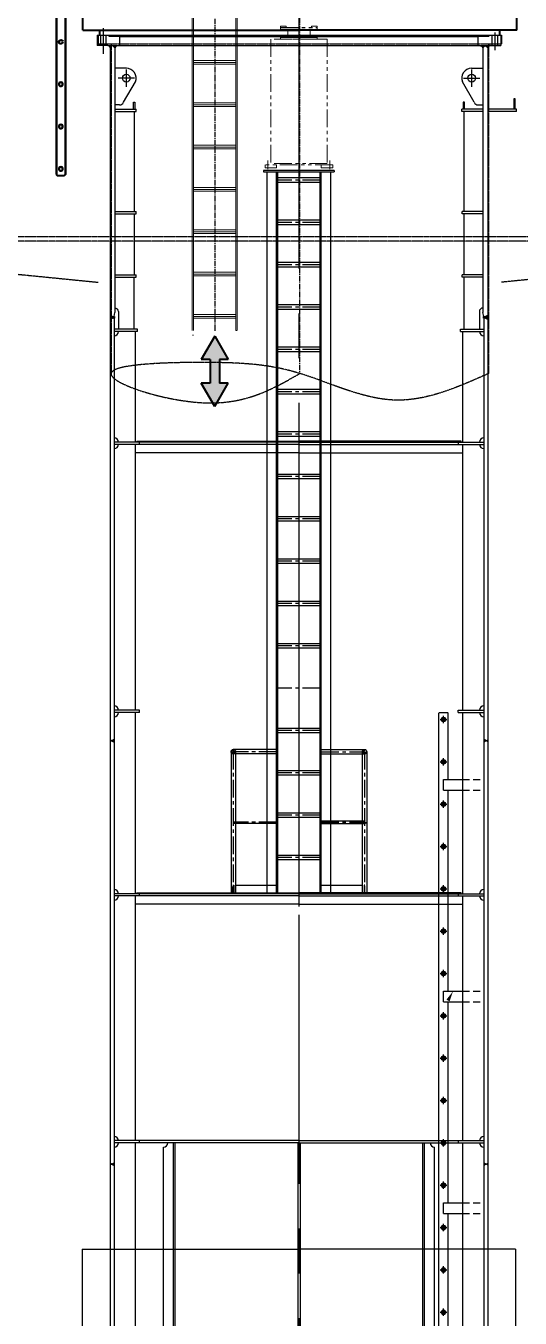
# Model space of a CAD drawing. Header units: millimetres. Extents: x -1838618 to -1600818, y -1770412 to -1553248.
# Drawn here: x -1745239 to -1741737, y -1646338 to -1637180 of the extents above; entities that cross this region are included whole.
import ezdxf

# ---------------------------------------------------------------- set-up
doc = ezdxf.new("R2010")
doc.units = ezdxf.units.MM
doc.header["$LTSCALE"] = 100
for name, pattern in [('CENTER2', [28.575, 19.05, -3.175, 3.175, -3.175]), ('DASHED', [0.75, 0.5, -0.25]), ('F', [0.75, 0.5, -0.25]), ('G', [2, 1.25, -0.25, 0.25, -0.25]), ('PHANTOM', [2.5, 1.25, -0.25, 0.25, -0.25, 0.25, -0.25])]:
    doc.linetypes.add(name, pattern=pattern)
for name, color, linetype in [('01', 3, 'Continuous'), ('02', 7, 'Continuous'), ('03', 2, 'F'), ('04', 2, 'F'), ('05', 1, 'G'), ('08', 7, 'Continuous'), ('CENTER', 6, 'CENTER2'), ('TEXT', 2, 'Continuous'), ('View_0_PV', 7, 'Continuous')]:
    doc.layers.add(name, color=color, linetype=linetype)
for name, color, linetype, lineweight in [('Dashed', 8, 'DASHED', 20), ('houxj', 170, 'PHANTOM', 18), ('Object', 4, 'Continuous', 40), ('Phantom', 7, 'PHANTOM', 25)]:
    doc.layers.add(name, color=color, linetype=linetype, lineweight=lineweight)

# ---------------------------------------------------------------- blocks, each defined once
blk = doc.blocks.new('A$C271625B8')
at = {"ltscale": 0.02}
blk.add_hatch(color=31, dxfattribs=at).paths.add_polyline_path([(-596.6, 8866.4), (-500.4, 8699.8), (-563.2, 8699.8), (-563.2, 8533.1), (-500.4, 8533.1), (-596.6, 8366.4), (-692.8, 8533.1), (-629.9, 8533.1), (-629.9, 8699.8), (-692.8, 8699.8)], flags=0)
at = {"layer": '02'}
h = blk.add_hatch(color=31, dxfattribs=at)
h.paths.add_polyline_path([(-1328.3, 5999.4), (-1337.7, 6004.8), (-1337.7, 5994)])
h.paths.add_polyline_path([(-1309.7, 6009.4), (-1327.1, 5999.4), (-1309.7, 5989.3)])
h = blk.add_hatch(color=31, dxfattribs=at)
h.paths.add_polyline_path([(1327.1, 5999.4), (1309.7, 6009.4), (1309.7, 5989.3)])
h.paths.add_polyline_path([(1337.7, 6004.8), (1328.3, 5999.4), (1337.7, 5994)])
h = blk.add_hatch(color=31, dxfattribs=at)
h.paths.add_polyline_path([(-1337.7, 3004.8), (-1337.7, 2999.4), (-1328.3, 2999.4)])
h.paths.add_polyline_path([(-1337.7, 2999.4), (-1337.7, 2994), (-1328.3, 2999.4)])
h.paths.add_polyline_path([(-1309.7, 2999.4), (-1309.7, 3009.4), (-1327.1, 2999.4)])
h.paths.add_polyline_path([(-1309.7, 2989.3), (-1309.7, 2999.4), (-1327.1, 2999.4)])
h = blk.add_hatch(color=31, dxfattribs=at)
h.paths.add_polyline_path([(1309.7, 3009.4), (1309.7, 2999.4), (1327.1, 2999.4)])
h.paths.add_polyline_path([(1327.1, 2999.4), (1309.7, 2999.4), (1309.7, 2989.3)])
h.paths.add_polyline_path([(1337.7, 3004.8), (1328.3, 2999.4), (1337.7, 2999.4)])
h.paths.add_polyline_path([(1337.7, 2999.4), (1328.3, 2999.4), (1337.7, 2994)])
at = {"layer": '08'}
h = blk.add_hatch(color=31, dxfattribs=at)
h.paths.add_polyline_path([(-1337.7, 10910.6), (-1324.9, 10923.4), (-1347, 10923.4)])
h.paths.add_polyline_path([(-1303.7, 10908.9), (-1294.3, 10923.4), (-1318.1, 10923.4)])
h = blk.add_hatch(color=31, dxfattribs=at)
h.paths.add_polyline_path([(1303.7, 10908.9), (1318.1, 10923.4), (1294.3, 10923.4)])
h.paths.add_polyline_path([(1337.7, 10910.6), (1347, 10923.4), (1324.9, 10923.4)])
at = {"layer": 'View_0_PV', "linetype": 'Continuous', "lineweight": 50}
for points in [[(-1309.7, 9005.4), (-1316.7, 9000.5), (-1318.7, 9000.5), (-1337.7, 9009.3), (-1337.7, 8989.6), (-1318.7, 8998.5), (-1316.7, 8998.5), (-1309.7, 8993.6)], [(1309.7, 9005.3), (1316.7, 9000.4), (1318.7, 9000.4), (1337.7, 9009.3), (1337.7, 8989.6), (1318.7, 8998.4), (1316.7, 8998.4), (1309.7, 8993.5)]]:
    blk.add_hatch(color=31, dxfattribs=at).paths.add_polyline_path(points)
at = {"layer": '01', "color": 31}
for p, q in [((-1407, 10999.4), (-1407, 10925.4)), ((-1368, 10999.4), (-1368, 10925.4)), ((1368, 10999.4), (1368, 10925.4)), ((1407, 10999.4), (1407, 10925.4)), ((-1221.7, 10764.4), (-1301.7, 10764.4)), ((1223.7, 10764.4), (1303.7, 10764.4)), ((-1242.8, 10522.9), (-1159, 10667.6)), ((1242.8, 10522.9), (1159, 10667.6)), ((-1270.5, 10504.4), (-1303.7, 10504.4)), ((-1303.7, 10473.4), (-1153.7, 10473.4)), ((-1303.7, 10457.4), (-1153.7, 10457.4)), ((-1172.7, 10523.4), (-1163.7, 10523.4)), ((-1172.7, 10473.4), (-1172.7, 10523.4)), ((-1168.7, 10457.4), (-1168.7, 9749.4)), ((-1163.7, 10523.4), (-1163.7, 10473.4)), ((-1153.7, 10457.4), (-1153.7, 10473.4)), ((1303.7, 10473.4), (1153.7, 10473.4)), ((1153.7, 10457.4), (1153.7, 10473.4)), ((1303.7, 10457.4), (1153.7, 10457.4)), ((1163.7, 10523.4), (1163.7, 10473.4)), ((1172.7, 10523.4), (1163.7, 10523.4)), ((1168.7, 10457.4), (1168.7, 9749.4)), ((1172.7, 10473.4), (1172.7, 10523.4)), ((1270.5, 10504.4), (1303.7, 10504.4)), ((250, 10039.4), (-250, 10039.4)), ((-250, 10039.4), (-250, 10029.4)), ((-250, 10029.4), (250, 10029.4)), ((-225.2, 6729.8), (-225.2, 10029.4)), ((-158, 6729.8), (-158, 10029.4)), ((-150, 6729.8), (-150, 10029.4)), ((150, 9986.9), (-150, 9986.9)), ((150, 6729.8), (150, 10029.4)), ((158, 6729.8), (158, 10029.4)), ((225.2, 6729.8), (225.2, 10029.4)), ((250, 10039.4), (250, 10029.4)), ((150, 9955.8), (-150, 9955.8)), ((-1303.7, 9749.4), (-1153.7, 9749.4)), ((-1303.7, 9733.4), (-1153.7, 9733.4)), ((-1168.7, 9733.4), (-1168.7, 9299.4)), ((-1153.7, 9733.4), (-1153.7, 9749.4)), ((1303.7, 9749.4), (1157.7, 9749.4)), ((1157.7, 9733.4), (1157.7, 9749.4)), ((1303.7, 9733.4), (1157.7, 9733.4)), ((1168.7, 9733.4), (1168.7, 9299.4)), ((150, 9686.9), (-150, 9686.9)), ((150, 9655.8), (-150, 9655.8)), ((150, 9386.9), (-150, 9386.9)), ((150, 9355.8), (-150, 9355.8)), ((-1303.7, 9299.4), (-1153.7, 9299.4)), ((-1303.7, 9283.4), (-1153.7, 9283.4)), ((-1168.7, 8915.4), (-1168.7, 9283.4)), ((-1153.7, 9283.4), (-1153.7, 9299.4)), ((1303.7, 9299.4), (1157.7, 9299.4)), ((1157.7, 9283.4), (1157.7, 9299.4)), ((1303.7, 9283.4), (1157.7, 9283.4)), ((1168.7, 9283.4), (1168.7, 8915.4)), ((150, 9086.9), (-150, 9086.9)), ((-1279.7, 9040.4), (-1279.7, 8915.4)), ((150, 9055.8), (-150, 9055.8)), ((1278.7, 9040.4), (1278.7, 8915.4)), ((-1144.7, 8915.4), (-1309.7, 8915.4)), ((-1144.7, 8899.4), (-1309.7, 8899.4)), ((-1159.7, 8899.4), (-1159.7, 8115.4)), ((-1144.7, 8899.4), (-1144.7, 8915.4)), ((1144.7, 8915.4), (1309.7, 8915.4)), ((1144.7, 8899.4), (1144.7, 8915.4)), ((1144.7, 8899.4), (1309.7, 8899.4)), ((1159.7, 8899.4), (1159.7, 8115.4)), ((150, 8786.9), (-150, 8786.9)), ((150, 8755.8), (-150, 8755.8)), ((150, 8486.9), (-150, 8486.9)), ((150, 8455.8), (-150, 8455.8)), ((150, 8186.9), (-150, 8186.9)), ((150, 8155.8), (-150, 8155.8)), ((0, 8115.4), (-1309.7, 8115.4)), ((0, 8099.4), (-1309.7, 8099.4)), ((-1159.7, 8099.4), (-1159.7, 6729.8)), ((-1149.7, 8121.4), (-1149.7, 8115.4)), ((-1149.7, 8121.4), (0, 8121.4)), ((-1129.7, 8099.4), (-1129.7, 8115.4)), ((1149.7, 8121.4), (0, 8121.4)), ((0, 8115.4), (1309.7, 8115.4)), ((0, 8099.4), (1309.7, 8099.4)), ((1129.7, 8099.4), (1129.7, 8115.4)), ((1149.7, 8115.4), (1149.7, 8121.4)), ((1159.7, 8099.4), (1159.7, 6729.8)), ((0, 8040.4), (-1159.7, 8040.4)), ((0, 8040.4), (1159.7, 8040.4)), ((150, 7886.9), (-150, 7886.9)), ((150, 7855.8), (-150, 7855.8)), ((150, 7586.9), (-150, 7586.9)), ((150, 7555.8), (-150, 7555.8)), ((150, 7286.9), (-150, 7286.9)), ((150, 7255.8), (-150, 7255.8)), ((150, 6986.9), (-150, 6986.9)), ((150, 6955.8), (-150, 6955.8)), ((-1159.7, 6729.8), (-1159.7, 6673.7)), ((-225.2, 6673.7), (-225.2, 6729.8)), ((-158, 6673.7), (-158, 6729.8)), ((-150, 6673.7), (-150, 6729.8)), ((150, 6686.9), (-150, 6686.9)), ((150, 6673.7), (150, 6729.8)), ((158, 6673.7), (158, 6729.8)), ((225.2, 6673.7), (225.2, 6729.8)), ((1159.7, 6729.8), (1159.7, 6673.7)), ((-1159.7, 6673.7), (-1159.7, 6215.4)), ((-225.2, 5289), (-225.2, 6673.7)), ((-158, 5289), (-158, 6673.7)), ((-150, 5289), (-150, 6673.7)), ((150, 6655.8), (-150, 6655.8)), ((150, 5289), (150, 6673.7)), ((158, 5289), (158, 6673.7)), ((225.2, 5289), (225.2, 6673.7)), ((1159.7, 6673.7), (1159.7, 6215.4)), ((-1129.7, 6215.4), (-1309.7, 6215.4)), ((-1129.7, 6199.4), (-1309.7, 6199.4)), ((-1159.7, 6199.4), (-1159.7, 5289)), ((-1129.7, 6199.4), (-1129.7, 6215.4)), ((997.2, 6199.4), (992.2, 6194.4)), ((992.2, 2981.9), (992.2, 6194.4)), ((997.2, 6199.4), (1052.2, 6199.4)), ((1052.2, 6199.4), (1057.2, 6194.4)), ((1057.2, 5724.4), (1057.2, 6194.4)), ((1127.7, 6215.4), (1309.7, 6215.4)), ((1127.7, 6199.4), (1127.7, 6215.4)), ((1127.7, 6199.4), (1309.7, 6199.4)), ((1159.7, 6199.4), (1159.7, 5289)), ((150, 6086.9), (-150, 6086.9)), ((150, 6055.8), (-150, 6055.8)), ((-1328.3, 5999.4), (-1337.7, 6004.8)), ((-1328.3, 5999.4), (-1337.7, 5994)), ((-1328.3, 5999.4), (-1327.1, 5999.4)), ((-1327.1, 5999.4), (-1309.7, 6009.4)), ((-1327.1, 5999.4), (-1309.7, 5989.3)), ((1327.1, 5999.4), (1309.7, 6009.4)), ((1327.1, 5999.4), (1309.7, 5989.3)), ((1328.3, 5999.4), (1327.1, 5999.4)), ((1328.3, 5999.4), (1337.7, 6004.8)), ((1328.3, 5999.4), (1337.7, 5994)), ((-481, 5921.4), (-481, 4921.4)), ((-158, 5937.4), (-465, 5937.4)), ((-449, 5921.4), (-449, 4921.4)), ((-158, 5905.4), (-449, 5905.4)), ((158, 5937.4), (465, 5937.4)), ((158, 5905.4), (449, 5905.4)), ((449, 5921.4), (449, 4921.4)), ((481, 5921.4), (481, 4921.4)), ((150, 5786.9), (-150, 5786.9)), ((150, 5755.8), (-150, 5755.8)), ((1024.7, 5649.4), (1024.7, 5724.4)), ((1024.7, 5724.4), (1159.7, 5724.4)), ((1024.7, 5649.4), (1159.7, 5649.4)), ((1024.7, 5649.4), (1159.7, 5649.4)), ((1057.2, 5216.9), (1057.2, 5649.4)), ((-158, 5411.9), (-449, 5411.9)), ((150, 5486.9), (-150, 5486.9)), ((150, 5455.8), (-150, 5455.8)), ((158, 5430.9), (449, 5430.9)), ((158, 5411.9), (449, 5411.9)), ((-1159.7, 5289), (-1159.7, 4915.4)), ((-225.2, 4921.4), (-225.2, 5289)), ((-158, 4921.4), (-158, 5289)), ((-150, 4921.4), (-150, 5289)), ((150, 4921.4), (150, 5289)), ((158, 4921.4), (158, 5289)), ((225.2, 4921.4), (225.2, 5289)), ((1159.7, 5289), (1159.7, 4915.4)), ((150, 5186.9), (-150, 5186.9)), ((150, 5155.8), (-150, 5155.8)), ((1057.2, 4765.2), (1057.2, 5216.9)), ((-449, 4975.4), (-158, 4975.4)), ((158, 4975.4), (449, 4975.4)), ((0, 4915.4), (-1309.7, 4915.4)), ((0, 4899.4), (-1309.7, 4899.4)), ((-1159.7, 4899.4), (-1159.7, 4765.2)), ((-1149.7, 4921.4), (0, 4921.4)), ((-1149.7, 4915.4), (-1149.7, 4921.4)), ((-1129.7, 4899.4), (-1129.7, 4915.4)), ((1149.7, 4921.4), (0, 4921.4)), ((0, 4915.4), (1309.7, 4915.4)), ((0, 4899.4), (1309.7, 4899.4)), ((1129.7, 4899.4), (1129.7, 4915.4)), ((1149.7, 4915.4), (1149.7, 4921.4)), ((1159.7, 4899.4), (1159.7, 4765.2)), ((0, 4840.4), (-1159.7, 4840.4)), ((-1159.7, 4765.2), (-1159.7, 3165.4)), ((0, 4840.4), (1159.7, 4840.4)), ((1057.2, 4224.4), (1057.2, 4765.2)), ((1159.7, 4765.2), (1159.7, 3165.4)), ((1024.7, 4149.4), (1024.7, 4224.4)), ((1024.7, 4224.4), (1159.7, 4224.4)), ((1024.7, 4149.4), (1159.7, 4149.4)), ((1057.2, 4076.9), (1057.2, 4149.4)), ((1057.2, 3114.4), (1057.2, 4076.9)), ((0, 3165.4), (-1309.7, 3165.4)), ((0, 3149.4), (-1309.7, 3149.4)), ((-1159.7, 3149.4), (-1159.7, 1299.4)), ((-1129.7, 3149.4), (-1129.7, 3165.4)), ((-960, 899.6), (-960, 3119.4)), ((-889.3, 855.2), (-889.3, 3149.4)), ((-878, 849.5), (-878, 3149.4)), ((-8, 3149.4), (-8, 499.4)), ((0, 3165.4), (1309.7, 3165.4)), ((0, 3149.4), (1309.7, 3149.4)), ((8, 3149.4), (8, 499.4)), ((878, 849.5), (878, 3149.4)), ((889.3, 855.2), (889.3, 3149.4)), ((960, 899.6), (960, 3119.4)), ((1057.2, 2724.4), (1057.2, 3114.4)), ((1129.7, 3149.4), (1129.7, 3165.4)), ((1159.7, 3149.4), (1159.7, 1299.4)), ((-1328.3, 2999.4), (-1337.7, 3004.8)), ((-1337.7, 2999.4), (-1309.7, 2999.4)), ((-1337.7, 2999.4), (-1309.7, 2999.4)), ((-1328.3, 2999.4), (-1337.7, 2994)), ((-1328.3, 2999.4), (-1327.1, 2999.4)), ((-1327.1, 2999.4), (-1309.7, 3009.4)), ((-1327.1, 2999.4), (-1309.7, 2989.3)), ((992.2, 1004.4), (992.2, 2981.9)), ((1327.1, 2999.4), (1309.7, 3009.4)), ((1327.1, 2999.4), (1309.7, 2989.3)), ((1337.7, 2999.4), (1309.7, 2999.4)), ((1337.7, 2999.4), (1309.7, 2999.4)), ((1328.3, 2999.4), (1327.1, 2999.4)), ((1328.3, 2999.4), (1337.7, 3004.8)), ((1328.3, 2999.4), (1337.7, 2994)), ((1024.7, 2649.4), (1024.7, 2724.4)), ((1024.7, 2724.4), (1159.7, 2724.4)), ((1024.7, 2649.4), (1159.7, 2649.4)), ((1057.2, 1224.4), (1057.2, 2649.4))]:
    blk.add_line(p, q, dxfattribs=at)
for points in [[(1009.1, 6149.4), (1024.7, 6164.9), (1040.2, 6149.4), (1024.7, 6133.8)], [(1009.1, 5849.4), (1024.7, 5864.9), (1040.2, 5849.4), (1024.7, 5833.8)], [(1009.1, 5549.4), (1024.7, 5564.9), (1040.2, 5549.4), (1024.7, 5533.8)], [(1009.1, 5249.4), (1024.7, 5264.9), (1040.2, 5249.4), (1024.7, 5233.8)], [(1009.1, 4949.4), (1024.7, 4964.9), (1040.2, 4949.4), (1024.7, 4933.8)], [(1009.1, 4649.4), (1024.7, 4664.9), (1040.2, 4649.4), (1024.7, 4633.8)], [(1009.1, 4349.4), (1024.7, 4364.9), (1040.2, 4349.4), (1024.7, 4333.8)], [(1009.1, 4049.4), (1024.7, 4064.9), (1040.2, 4049.4), (1024.7, 4033.8)], [(1009.1, 3749.4), (1024.7, 3764.9), (1040.2, 3749.4), (1024.7, 3733.8)], [(1009.1, 3449.4), (1024.7, 3464.9), (1040.2, 3449.4), (1024.7, 3433.8)], [(1009.1, 3149.4), (1024.7, 3164.9), (1040.2, 3149.4), (1024.7, 3133.8)], [(1009.1, 2849.4), (1024.7, 2864.9), (1040.2, 2849.4), (1024.7, 2833.8)], [(1009.1, 2549.4), (1024.7, 2564.9), (1040.2, 2549.4), (1024.7, 2533.8)], [(1009.1, 2249.4), (1024.7, 2264.9), (1040.2, 2249.4), (1024.7, 2233.8)], [(1009.1, 1949.4), (1024.7, 1964.9), (1040.2, 1949.4), (1024.7, 1933.8)]]:
    blk.add_lwpolyline(points, close=True, dxfattribs=at)
for centre, radius in [((-1223.7, 10694.4), 27.5), ((1223.7, 10694.4), 27.5), ((1024.7, 6149.4), 16), ((-465, 5921.4), 16), ((465, 5921.4), 16), ((1024.7, 5849.4), 16), ((1024.7, 5549.4), 16), ((1024.7, 5249.4), 16), ((1024.7, 4949.4), 16), ((1024.7, 4649.4), 16), ((1024.7, 4349.4), 16), ((1024.7, 4049.4), 16), ((1024.7, 3749.4), 16), ((1024.7, 3449.4), 16), ((1024.7, 3149.4), 16), ((1024.7, 2849.4), 16), ((1024.7, 2549.4), 16), ((1024.7, 2249.4), 16), ((1024.7, 1949.4), 16)]:
    blk.add_circle(centre, radius, dxfattribs=at)
for centre, radius, start, end in [((-1223.7, 10694.4), 70, 337.54929, 90), ((1223.7, 10694.4), 70, 90, 202.45071), ((-1270.5, 10534.4), 30, 270, 337.54929), ((1270.5, 10534.4), 30, 202.45071, 270), ((-1304.7, 9040.4), 25, 0, 87.70756), ((1303.7, 9040.4), 25, 90, 180), ((-1309.7, 8899.4), 30, 270, 0), ((1309.7, 8899.4), 30, 180, 270), ((-1309.7, 8115.4), 30, 0, 90), ((-1309.7, 8099.4), 30, 270, 0), ((1309.7, 8115.4), 30, 90, 180), ((1309.7, 8099.4), 30, 180, 270), ((-1309.7, 6215.4), 30, 0, 90), ((1309.7, 6215.4), 30, 90, 180), ((-1309.7, 6199.4), 30, 270, 0), ((1309.7, 6199.4), 30, 180, 270), ((-1309.7, 4915.4), 30, 0, 90), ((1309.7, 4915.4), 30, 90, 180), ((-1309.7, 4899.4), 30, 270, 0), ((1309.7, 4899.4), 30, 180, 270), ((-1309.7, 3165.4), 30, 0, 90), ((-1309.7, 3149.4), 30, 270, 0), ((-960, 3149.4), 30, 270, 0), ((960, 3149.4), 30, 180, 270), ((1309.7, 3165.4), 30, 90, 180), ((1309.7, 3149.4), 30, 180, 270)]:
    blk.add_arc(centre, radius, start, end, dxfattribs=at)
at = {"layer": '03', "color": 31}
for p, q in [((-449, 5905.4), (-465, 5905.4)), ((449, 5905.4), (465, 5905.4)), ((-449, 5411.9), (-465, 5411.9)), ((449, 5430.9), (465, 5430.9)), ((449, 5411.9), (465, 5411.9))]:
    blk.add_line(p, q, dxfattribs=at)
for centre in [(-465, 5921.4), (465, 5921.4), (465, 5421.4)]:
    blk.add_circle(centre, 9.5, dxfattribs=at)
at = {"layer": '04', "color": 31}
for p, q in [((1159.7, 5724.4), (1309.7, 5724.4)), ((1159.7, 5649.4), (1309.7, 5649.4)), ((-468, 4915.4), (-468, 4975.4)), ((-468, 4975.4), (-462, 4975.4)), ((-462, 4975.4), (-462, 4915.4)), ((462, 4975.4), (462, 4915.4)), ((468, 4975.4), (462, 4975.4)), ((468, 4915.4), (468, 4975.4)), ((1159.7, 4224.4), (1309.7, 4224.4)), ((1159.7, 4149.4), (1309.7, 4149.4)), ((1159.7, 2724.4), (1309.7, 2724.4)), ((1159.7, 2649.4), (1309.7, 2649.4))]:
    blk.add_line(p, q, dxfattribs=at)
at = {"layer": '05', "color": 31}
for p, q in [((-1223.7, 10755), (-1223.7, 10633.8)), ((1223.7, 10755), (1223.7, 10633.8)), ((-1165.2, 10694.4), (-1282.1, 10694.4)), ((1165.2, 10694.4), (1282.1, 10694.4)), ((150, 9971.4), (-150, 9971.4)), ((150, 9671.4), (-150, 9671.4)), ((150, 9371.4), (-150, 9371.4)), ((150, 9071.4), (-150, 9071.4)), ((150, 8771.4), (-150, 8771.4)), ((150, 8471.4), (-150, 8471.4)), ((150, 8171.4), (-150, 8171.4)), ((150, 7871.4), (-150, 7871.4)), ((150, 7571.4), (-150, 7571.4)), ((150, 7571.4), (-150, 7571.4)), ((150, 7271.4), (-150, 7271.4)), ((150, 6971.4), (-150, 6971.4)), ((150, 6671.4), (-150, 6671.4)), ((150, 6371.4), (-150, 6371.4)), ((1000.5, 6149.4), (1048.8, 6149.4)), ((1000.5, 6149.4), (1048.8, 6149.4)), ((1024.7, 6123.8), (1024.7, 6175)), ((150, 6071.4), (-150, 6071.4)), ((150, 6071.4), (-150, 6071.4)), ((-158, 5921.4), (-465, 5921.4)), ((-465, 5921.4), (-465, 4921.4)), ((158, 5921.4), (465, 5921.4)), ((465, 5921.4), (465, 4921.4)), ((1024.7, 5823.8), (1024.7, 5875)), ((150, 5771.4), (-150, 5771.4)), ((150, 5771.4), (-150, 5771.4)), ((150, 5771.4), (-150, 5771.4)), ((1000.5, 5849.4), (1048.8, 5849.4)), ((1000.5, 5849.4), (1048.8, 5849.4)), ((1000.5, 5549.4), (1048.8, 5549.4)), ((1000.5, 5549.4), (1048.8, 5549.4)), ((1024.7, 5523.8), (1024.7, 5575)), ((-158, 5421.4), (-465, 5421.4)), ((150, 5471.4), (-150, 5471.4)), ((158, 5421.4), (465, 5421.4)), ((1000.5, 5249.4), (1048.8, 5249.4)), ((1024.7, 5223.8), (1024.7, 5275)), ((150, 5171.4), (-150, 5171.4)), ((150, 5171.4), (-150, 5171.4)), ((1000.5, 4949.4), (1048.8, 4949.4)), ((1024.7, 4923.8), (1024.7, 4975)), ((1024.7, 4623.8), (1024.7, 4675)), ((1000.5, 4649.4), (1048.8, 4649.4)), ((1000.5, 4349.4), (1048.8, 4349.4)), ((1024.7, 4323.8), (1024.7, 4375)), ((1000.5, 4049.4), (1048.8, 4049.4)), ((1000.5, 4049.4), (1048.8, 4049.4)), ((1024.7, 4023.8), (1024.7, 4075)), ((1024.7, 3723.8), (1024.7, 3775)), ((1000.5, 3749.4), (1048.8, 3749.4)), ((1000.5, 3449.4), (1048.8, 3449.4)), ((1024.7, 3423.8), (1024.7, 3475)), ((1000.5, 3149.4), (1048.8, 3149.4)), ((1024.7, 3123.8), (1024.7, 3175)), ((1000.5, 2849.4), (1048.8, 2849.4)), ((1024.7, 2823.8), (1024.7, 2875)), ((1024.7, 2523.8), (1024.7, 2575)), ((1000.5, 2549.4), (1048.8, 2549.4)), ((1000.5, 2249.4), (1048.8, 2249.4)), ((1024.7, 2223.8), (1024.7, 2275)), ((1000.5, 1949.4), (1048.8, 1949.4)), ((1024.7, 1923.8), (1024.7, 1975))]:
    blk.add_line(p, q, dxfattribs=at)
at = {"layer": '08', "color": 31}
blk.add_solid([(1045.5, 4164.4), (1067.5, 4152.5), (1092.2, 4224.4)], dxfattribs=at)
at = {"layer": 'CENTER', "color": 31, "ltscale": 0.02}
for p, q in [((4, 19864.2), (4, 8600.1)), ((-596.6, 11228.8), (-596.6, 8900.4))]:
    blk.add_line(p, q, dxfattribs=at)
at = {"layer": 'CENTER', "color": 31}
for p, q in [((0, 11250.1), (0, 6729.8)), ((-1387.5, 11049.4), (-1387.5, 10866.4)), ((-1387.5, 11049.4), (-1387.5, 10866.4)), ((1387.5, 11017.7), (1387.5, 10893.4)), ((1387.5, 11017.7), (1387.5, 10893.4)), ((0, 6729.8), (0, 4765.2)), ((0, 4765.2), (0, 499.4))]:
    blk.add_line(p, q, dxfattribs=at)
at = {"layer": 'Dashed', "color": 31, "ltscale": 0.02}
for p, q in [((-755.6, 11248.9), (-755.6, 8905.9)), ((-746.6, 11248.9), (-746.6, 8905.9)), ((-446.6, 11248.9), (-446.6, 8905.9)), ((-437.6, 11248.9), (-437.6, 8905.9)), ((-446.6, 10819.3), (-746.6, 10819.3)), ((-446.6, 10805.9), (-746.6, 10805.9)), ((-446.6, 10792.4), (-746.6, 10792.4)), ((-446.6, 10519.3), (-746.6, 10519.3)), ((-446.6, 10505.9), (-746.6, 10505.9)), ((-446.6, 10492.4), (-746.6, 10492.4)), ((-446.6, 10219.3), (-746.6, 10219.3)), ((-446.6, 10205.9), (-746.6, 10205.9)), ((-446.6, 10192.4), (-746.6, 10192.4)), ((-446.6, 9919.3), (-746.6, 9919.3)), ((-446.6, 9905.9), (-746.6, 9905.9)), ((-446.6, 9892.4), (-746.6, 9892.4)), ((-446.6, 9619.3), (-746.6, 9619.3)), ((-446.6, 9605.9), (-746.6, 9605.9)), ((-446.6, 9592.4), (-746.6, 9592.4)), ((-446.6, 9319.3), (-746.6, 9319.3)), ((-446.6, 9305.9), (-746.6, 9305.9)), ((-446.6, 9292.4), (-746.6, 9292.4)), ((-446.6, 9019.3), (-746.6, 9019.3)), ((-446.6, 9005.9), (-746.6, 9005.9)), ((-446.6, 8992.4), (-746.6, 8992.4)), ((-437.6, 8905.9), (-446.6, 8905.9)), ((-746.6, 8871.9), (-755.6, 8871.9))]:
    blk.add_line(p, q, dxfattribs=at)
at = {"layer": 'houxj', "color": 31}
for p, q in [((-130, 11042.4), (-130, 11062.4)), ((-130, 11062.4), (-90, 11062.4)), ((-130, 11052.4), (130, 11052.4)), ((-130, 11042.4), (130, 11042.4)), ((-130, 10995.4), (130, 10995.4)), ((-130, 10983.4), (-130, 10995.4)), ((-90, 11062.4), (-90, 11052.4)), ((-79.5, 11042.4), (-79.5, 10995.4)), ((79.5, 11042.4), (79.5, 10995.4)), ((90, 11062.4), (90, 11052.4)), ((130, 11062.4), (90, 11062.4)), ((130, 11042.4), (130, 11062.4)), ((130, 10995.4), (130, 10983.4)), ((-200, 10971.4), (-200, 10079.4)), ((200, 10971.4), (-200, 10971.4)), ((-130, 10983.4), (130, 10983.4)), ((130, 10983.4), (-130, 10983.4)), ((-130, 10971.4), (-130, 10983.4)), ((130, 10971.4), (-130, 10971.4)), ((130, 10983.4), (130, 10971.4)), ((200, 10971.4), (200, 10079.4)), ((240, 10079.4), (-240, 10079.4)), ((-240, 10059.4), (-240, 10079.4)), ((-220, 10110.1), (-220, 10048.7)), ((200, 10089.4), (-200, 10089.4)), ((-157.9, 10079.4), (-157.9, 10059.4)), ((157.9, 10079.4), (157.9, 10059.4)), ((220, 10110.1), (220, 10048.7)), ((240, 10059.4), (240, 10079.4)), ((-157.9, 10059.4), (-240, 10059.4)), ((157.9, 10059.4), (240, 10059.4))]:
    blk.add_line(p, q, dxfattribs=at)
at = {"layer": 'Object', "color": 31, "ltscale": 0.02, "extrusion": (0, 0, -1)}
for p, q in [((-1721, 11341), (-1721, 10011)), ((-1718.6, 11341.4), (-1718.6, 10011.4)), ((-1656, 11341), (-1656, 10011)), ((-1653.6, 11341.4), (-1653.6, 10011.4)), ((-1721, 10011), (-1711, 10001)), ((-1718.6, 10011.4), (-1708.6, 10001.4)), ((-1666, 10001), (-1711, 10001)), ((-1663.6, 10001.4), (-1708.6, 10001.4)), ((-1656, 10011), (-1666, 10001)), ((-1653.6, 10011.4), (-1663.6, 10001.4))]:
    blk.add_line(p, q, dxfattribs=at)
at = {"layer": 'Object', "color": 31, "ltscale": 0.02}
for p, q in [((-1531.1, 11033.4), (-1531.1, 11208.4)), ((1543.9, 11033.4), (1543.9, 11208.4)), ((-1531.1, 11033.4), (6.4, 11033.4)), ((-1411.1, 10999.4), (-1411.1, 11033.4)), ((1423.9, 11033.4), (6.4, 11033.4)), ((1543.9, 11033.4), (689.2, 11033.4)), ((1423.9, 10999.4), (1423.9, 11033.4)), ((-596.6, 8866.4), (-692.8, 8699.8)), ((-596.6, 8866.4), (-500.4, 8699.8)), ((-629.9, 8699.8), (-692.8, 8699.8)), ((-629.9, 8699.8), (-629.9, 8533.1)), ((-500.4, 8699.8), (-563.2, 8699.8)), ((-563.2, 8699.8), (-563.2, 8533.1)), ((-629.9, 8533.1), (-692.8, 8533.1)), ((-596.6, 8366.4), (-692.8, 8533.1)), ((-596.6, 8366.4), (-500.4, 8533.1)), ((-500.4, 8533.1), (-563.2, 8533.1))]:
    blk.add_line(p, q, dxfattribs=at)
at = {"layer": 'Object', "color": 31, "ltscale": 0.02, "extrusion": (0, 0, -1)}
for centre in [(1688.5, 10651), (1686.1, 10651.4), (1688.5, 10351), (1686.1, 10351.4), (1688.5, 10051), (1686.1, 10051.4)]:
    blk.add_circle(centre, 13.5, dxfattribs=at)
for centre in [(1688.5, 10951), (1686.1, 10951.4)]:
    blk.add_arc(centre, 13.5, 180, 158.37093, dxfattribs=at)
at = {"layer": 'Phantom', "color": 31, "ltscale": 0.02}
for p, q in [((-1422.1, 10999.4), (1434.9, 10999.4)), ((-1422.1, 10999.4), (-1422.1, 10936.9)), ((1434.9, 10999.4), (1434.9, 10936.9)), ((-1422.1, 10936.9), (1434.9, 10936.9)), ((-1331.1, 10938.9), (-1331.1, 8601.6)), ((1343.9, 10936.9), (1343.9, 8601.5)), ((2606.4, 9568.9), (-2593.6, 9568.9)), ((2606.4, 9538.9), (-2593.6, 9538.9)), ((-2543.6, 9359.1), (-1423.6, 9248.1)), ((2556.4, 9359.1), (1436.4, 9248.1))]:
    blk.add_line(p, q, dxfattribs=at)
blk.add_open_spline([(1343.9, 8601.5), (1122.8, 8503), (680.5, 8306), (-7.8, 8649.1), (-565.1, 8692.9), (-1715.1, 8655.7), (-562.6, 8274.8), (-183.2, 8492.6), (6.4, 8601.5)], degree=3, knots=[0, 0, 0, 0, 694.811685, 1389.623369, 2062.908407, 2736.193444, 3436.549236, 4136.905027, 4136.905027, 4136.905027, 4136.905027], dxfattribs=at)
at = {"layer": 'TEXT', "color": 31}
for p, q in [((-1430, 10999.4), (1430, 10999.4)), ((-1430, 10999.4), (1430, 10999.4)), ((-1430, 10999.4), (-1430, 10925.4)), ((-1350, 10996.9), (-1350, 10999.4)), ((-1345, 10991.9), (1345, 10991.9)), ((-1275, 10991.9), (-1270, 10986.9)), ((1275, 10991.9), (1270, 10986.9)), ((1350, 10996.9), (1350, 10999.4)), ((1430, 10999.4), (1430, 10925.4)), ((-1354.5, 10925.4), (-1430, 10925.4)), ((1352.5, 10923.4), (-1352.5, 10923.4)), ((-1352.5, 10923.4), (-1352.5, 10923.4)), ((-1352.5, 10923.4), (-1352.5, 10923.4)), ((-1347, 10923.4), (-1337.7, 10910.6)), ((-1347, 10923.4), (-1337.7, 10910.6)), ((-1324.9, 10923.4), (-1337.7, 10910.6)), ((-1324.9, 10923.4), (-1337.7, 10910.6)), ((-1337.7, 10910.6), (-1337.7, 7673.7)), ((-1337.7, 10899.4), (-1337.7, 6729.8)), ((-1303.7, 10908.9), (-1318.1, 10923.4)), ((-1303.7, 10908.9), (-1318.1, 10923.4)), ((-1294.3, 10923.4), (-1303.7, 10908.9)), ((-1294.3, 10923.4), (-1303.7, 10908.9)), ((-1303.7, 10908.9), (-1303.7, 9033.6)), ((1270, 10986.9), (-1270, 10986.9)), ((-1270, 10923.4), (-1270, 10986.9)), ((1270, 10923.4), (1270, 10986.9)), ((1287.5, 10923.4), (1350, 10923.4)), ((1294.3, 10923.4), (1303.7, 10908.9)), ((1294.3, 10923.4), (1303.7, 10908.9)), ((1303.7, 10908.9), (1318.1, 10923.4)), ((1303.7, 10908.9), (1318.1, 10923.4)), ((1303.7, 10908.9), (1303.7, 9033.6)), ((1324.9, 10923.4), (1337.7, 10910.6)), ((1324.9, 10923.4), (1337.7, 10910.6)), ((1326.7, 10923.4), (1348.3, 10923.4)), ((1347, 10923.4), (1337.7, 10910.6)), ((1347, 10923.4), (1337.7, 10910.6)), ((1337.7, 10910.6), (1337.7, 6729.8)), ((1350, 10923.4), (1350, 10923.4)), ((1350, 10923.4), (1350, 10923.4)), ((1354.5, 10925.4), (1430, 10925.4)), ((1523.5, 10548.4), (1523.5, 10473.4)), ((1532.5, 10548.4), (1523.5, 10548.4)), ((1532.5, 10473.4), (1532.5, 10548.4)), ((1542.5, 10473.4), (1337.7, 10473.4)), ((1542.5, 10457.4), (1337.7, 10457.4)), ((1542.5, 10457.4), (1542.5, 10473.4)), ((-1309.7, 9005.4), (-1303.7, 9033.6)), ((-1309.7, 8999.4), (-1309.7, 6729.8)), ((1309.7, 9005.3), (1303.7, 9033.6)), ((1309.7, 8999.4), (1309.7, 6729.8)), ((-1337.7, 6729.8), (-1337.7, 5289)), ((-1309.7, 6729.8), (-1309.7, 6673.7)), ((1309.7, 6729.8), (1309.7, 6673.7)), ((1337.7, 6729.8), (1337.7, 6673.7)), ((-1309.7, 6673.7), (-1309.7, 5289)), ((1309.7, 6673.7), (1309.7, 5289)), ((1337.7, 6673.7), (1337.7, 5289)), ((-1337.7, 5289), (-1337.7, 4765.2)), ((-1309.7, 5289), (-1309.7, 4765.2)), ((1309.7, 5289), (1309.7, 4765.2)), ((1337.7, 5289), (1337.7, 4765.2)), ((-1337.7, 4765.2), (-1337.7, 708.7)), ((-1309.7, 4765.2), (-1309.7, 716.8)), ((1309.7, 4765.2), (1309.7, 716.8)), ((1337.7, 4765.2), (1337.7, 708.7))]:
    blk.add_line(p, q, dxfattribs=at)
for centre, radius, start, end in [((-1345, 10996.9), 5, 180, 270), ((1345, 10996.9), 5, 270, 0), ((-1354.5, 10923.4), 2, 0, 90), ((-1354.5, 10923.4), 2, 360, 90), ((1354.5, 10923.4), 2, 90, 180), ((1354.5, 10923.4), 2, 90, 180)]:
    blk.add_arc(centre, radius, start, end, dxfattribs=at)
at = {"layer": 'View_0_PV', "color": 31, "linetype": 'Continuous', "lineweight": 50}
for p, q in [((-1318.7, 9000.5), (-1337.7, 9009.3)), ((-1318.7, 8998.5), (-1337.7, 8989.6)), ((-1316.7, 9000.5), (-1309.7, 9005.4)), ((-1316.7, 8998.5), (-1309.7, 8993.6)), ((-1309.7, 9005.4), (-1309.7, 8993.6)), ((1316.7, 9000.4), (1309.7, 9005.3)), ((1309.7, 9005.3), (1309.7, 8993.5)), ((1316.7, 8998.4), (1309.7, 8993.5)), ((1318.7, 9000.4), (1337.7, 9009.3)), ((1318.7, 8998.4), (1337.7, 8989.6))]:
    blk.add_line(p, q, dxfattribs=at)

msp = doc.modelspace()

# ---------------------------------------------------------------- linework, layer by layer
at = {"color": 1, "ltscale": 100}
for p, q in [((-1744839.5, -1645849.6), (-1743304.3, -1645849.6)), ((-1744839.5, -1645849.6), (-1744839.5, -1648245.3)), ((-1741769, -1645849.6), (-1743304.3, -1645849.6)), ((-1741769, -1645849.6), (-1741769, -1648245.3))]:
    msp.add_line(p, q, dxfattribs=at)

# ---------------------------------------------------------------- block references
msp.add_blockref('A$C271625B8', (-1743304.3, -1648245.3))

doc.saveas('drawing.dxf')
